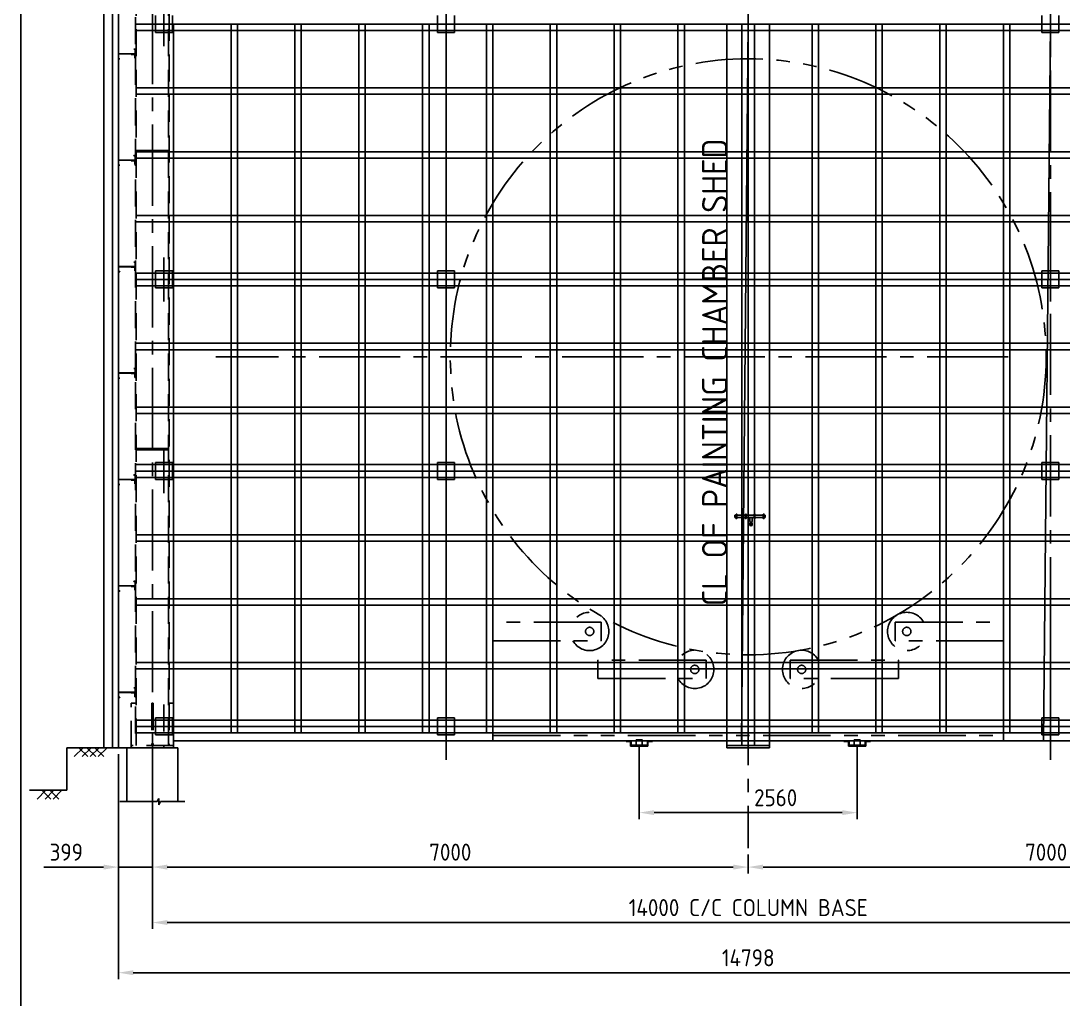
# Model space of a CAD drawing. Header units: millimetres. Extents: x -66 to 3621, y -1 to 3307.
# Drawn here: x 2287.7 to 2532.6, y 2918.2 to 3148 of the extents above; entities that cross this region are included whole.
import ezdxf

# ---------------------------------------------------------------- set-up
doc = ezdxf.new("R2010")
doc.units = ezdxf.units.MM
for name, pattern in [('CENTER2', [28.575, 19.05, -3.175, 3.175, -3.175]), ('DASHED2', [9.525, 6.35, -3.175]), ('PHANTOM2', [31.75, 15.875, -3.175, 3.175, -3.175, 3.175, -3.175])]:
    doc.linetypes.add(name, pattern=pattern)
doc.styles.add('ACISOTS', font='isocp.shx')
doc.styles.get("Standard").update_dxf_attribs({"font": 'arial.ttf'})
doc.dimstyles.new('ISO-25', dxfattribs={"dimtxt": 4, "dimasz": 3.5, "dimexe": 1.5, "dimexo": 1.5, "dimgap": 1.5, "dimtad": 1, "dimtxsty": 'Standard', "dimcen": 0, "dimadec": 0, "dimazin": 0, "dimtfac": 1, "dimtmove": 0, "dimatfit": 3, "dimfxl": 1, "dimarcsym": 0})

# ---------------------------------------------------------------- blocks, each defined once
blk = doc.blocks.new('*D6216')
at = {"color": 0, "lineweight": -2}
for p, q in [((2318.56, 2969.06), (2318.56, 2934.72)), ((2598.56, 2960.23), (2598.56, 2934.72)), ((2322.06, 2936.22), (2595.06, 2936.22))]:
    blk.add_line(p, q, dxfattribs=at)
at = {"color": 0}
for points in [[(2322.06, 2936.8), (2322.06, 2935.64), (2318.56, 2936.22)], [(2595.06, 2935.64), (2595.06, 2936.8), (2598.56, 2936.22)]]:
    blk.add_solid(points, dxfattribs=at)
at = {"layer": 'Defpoints', "color": 0}
for p in [(2318.56, 2970.56), (2598.56, 2961.73), (2598.56, 2936.22)]:
    blk.add_point(p, dxfattribs=at)
at = {"color": 0, "insert": (2458.56, 2939.72), "char_height": 4, "attachment_point": 5, "style": 'ACISOTS'}
blk.add_mtext('14000 C/C COLUMN BASE', dxfattribs=at)
blk = doc.blocks.new('*D6219')
at = {"color": 0, "lineweight": -2}
for p, q in [((2598.56, 2960.23), (2598.56, 2947.75)), ((2458.56, 2952.22), (2458.56, 2947.75)), ((2462.06, 2949.25), (2595.06, 2949.25))]:
    blk.add_line(p, q, dxfattribs=at)
at = {"color": 0}
for points in [[(2462.06, 2949.83), (2462.06, 2948.66), (2458.56, 2949.25)], [(2595.06, 2948.66), (2595.06, 2949.83), (2598.56, 2949.25)]]:
    blk.add_solid(points, dxfattribs=at)
at = {"layer": 'Defpoints', "color": 0}
for p in [(2598.56, 2961.73), (2458.56, 2953.72), (2598.56, 2949.25)]:
    blk.add_point(p, dxfattribs=at)
at = {"color": 0, "insert": (2528.56, 2952.75), "char_height": 4, "attachment_point": 5, "style": 'ACISOTS'}
blk.add_mtext('7000', dxfattribs=at)
blk = doc.blocks.new('*D6220')
at = {"color": 0, "lineweight": -2}
for p, q in [((2318.56, 2969.06), (2318.56, 2947.75)), ((2458.56, 2952.22), (2458.56, 2947.75)), ((2455.06, 2949.25), (2322.06, 2949.25))]:
    blk.add_line(p, q, dxfattribs=at)
at = {"color": 0}
for points in [[(2322.06, 2949.83), (2322.06, 2948.66), (2318.56, 2949.25)], [(2455.06, 2948.66), (2455.06, 2949.83), (2458.56, 2949.25)]]:
    blk.add_solid(points, dxfattribs=at)
at = {"layer": 'Defpoints', "color": 0}
for p in [(2318.56, 2970.56), (2458.56, 2953.72), (2318.56, 2949.25)]:
    blk.add_point(p, dxfattribs=at)
at = {"color": 0, "insert": (2388.56, 2952.75), "char_height": 4, "attachment_point": 5, "style": 'ACISOTS'}
blk.add_mtext('7000', dxfattribs=at)
blk = doc.blocks.new('*D6221')
at = {"color": 0, "lineweight": -2}
for p, q in [((2432.96, 2977.62), (2432.96, 2960.54)), ((2484.16, 2977.62), (2484.16, 2960.54)), ((2436.46, 2962.04), (2480.66, 2962.04))]:
    blk.add_line(p, q, dxfattribs=at)
at = {"color": 0}
for points in [[(2436.46, 2962.62), (2436.46, 2961.46), (2432.96, 2962.04)], [(2480.66, 2961.46), (2480.66, 2962.62), (2484.16, 2962.04)]]:
    blk.add_solid(points, dxfattribs=at)
at = {"layer": 'Defpoints', "color": 0}
for p in [(2432.96, 2979.12), (2484.16, 2979.12), (2484.16, 2962.04)]:
    blk.add_point(p, dxfattribs=at)
at = {"color": 0, "insert": (2465.01, 2965.54), "char_height": 4, "attachment_point": 5, "style": 'ACISOTS'}
blk.add_mtext('2560', dxfattribs=at)
blk = doc.blocks.new('*D6222')
at = {"color": 0, "lineweight": -2}
for p, q in [((2460.06, 3197.28), (2643.45, 3197.28)), ((2641.95, 2980.78), (2641.95, 3193.78)), ((2623.25, 2977.28), (2643.45, 2977.28))]:
    blk.add_line(p, q, dxfattribs=at)
at = {"color": 0}
for points in [[(2642.54, 3193.78), (2641.37, 3193.78), (2641.95, 3197.28)], [(2641.37, 2980.78), (2642.54, 2980.78), (2641.95, 2977.28)]]:
    blk.add_solid(points, dxfattribs=at)
at = {"layer": 'Defpoints', "color": 0}
for p in [(2458.56, 3197.28), (2641.95, 3197.28), (2621.75, 2977.28)]:
    blk.add_point(p, dxfattribs=at)
at = {"color": 0, "insert": (2638.45, 3087.28), "char_height": 4, "attachment_point": 5, "rotation": 90, "style": 'ACISOTS'}
blk.add_mtext('11000', dxfattribs=at)
blk = doc.blocks.new('A$7E9510B2D7BB')
at = {"color": 4}
for p, q in [((61, 200), (0, 200)), ((0, 200), (0, 183)), ((0, 183), (1.8, 183)), ((1.8, 183), (1.8, 198.2)), ((59.2, 198.2), (1.8, 198.2)), ((59.2, 198.2), (59.2, 0)), ((61, 200), (61, 1.8)), ((59.2, 0), (114.2, 0)), ((61, 1.8), (112.4, 1.8)), ((112.4, 1.8), (112.4, 17)), ((112.4, 17), (114.2, 17)), ((114.2, 0), (114.2, 17))]:
    blk.add_line(p, q, dxfattribs=at)
blk = doc.blocks.new('A$7E96CD2D2E318')
for p, q in [((0, 1), (0, 0)), ((0, 1), (0.12, 1)), ((0, 0), (1, 0)), ((0.12, 1), (0.12, 0.12)), ((1, 0.12), (0.12, 0.12)), ((1, 0), (1, 0.12))]:
    blk.add_line(p, q)
blk = doc.blocks.new('A$7E96DB8213A1')
for p, q in [((0, 1.99), (0.27, 1.99)), ((0, 1.99), (0, 1.59)), ((0.39, 1.99), (2.03, 1.99)), ((2.15, 1.99), (3.68, 1.99)), ((3.8, 1.99), (5.37, 1.99)), ((5.5, 1.99), (5.71, 1.99)), ((5.71, 1.99), (5.71, 1.59)), ((0.27, 1.59), (0, 1.59)), ((2.03, 1.59), (0.39, 1.59)), ((3.68, 1.59), (2.15, 1.59)), ((2.85, 1.59), (2.85, 0.85)), ((2.85, 0.85), (2.89, 0.83)), ((2.85, 0.53), (2.89, 0.55)), ((2.85, 0.53), (2.85, 0.18)), ((2.85, 0.18), (2.96, 0)), ((2.89, 0.83), (2.89, 0.55)), ((2.96, 0), (3.17, 0)), ((3.28, 0.18), (3.17, 0)), ((3.28, 0.85), (3.24, 0.83)), ((3.24, 0.83), (3.24, 0.55)), ((3.28, 0.53), (3.24, 0.55)), ((3.28, 1.59), (3.28, 0.85)), ((3.28, 0.53), (3.28, 0.18)), ((5.37, 1.59), (3.8, 1.59)), ((5.71, 1.59), (5.5, 1.59))]:
    blk.add_line(p, q)
for points in [[(0.27, 2.21), (0.39, 2.21), (0.39, 1.36), (0.27, 1.36)], [(2.03, 2.21), (2.15, 2.21), (2.15, 1.36), (2.03, 1.36)], [(3.68, 2.21), (3.8, 2.21), (3.8, 1.36), (3.68, 1.36)], [(5.37, 2.21), (5.5, 2.21), (5.5, 1.36), (5.37, 1.36)], [(3.04, 0.39), (3.09, 0.39), (3.09, 0.06), (3.04, 0.06)]]:
    blk.add_lwpolyline(points, close=True)
blk = doc.blocks.new('*D6231')
at = {"color": 0, "lineweight": -2}
for p, q in [((2310.58, 2975.78), (2310.58, 2922.94)), ((2606.54, 2975.78), (2606.54, 2922.94)), ((2603.04, 2924.44), (2314.08, 2924.44))]:
    blk.add_line(p, q, dxfattribs=at)
at = {"color": 0}
for points in [[(2314.08, 2925.02), (2314.08, 2923.86), (2310.58, 2924.44)], [(2603.04, 2923.86), (2603.04, 2925.02), (2606.54, 2924.44)]]:
    blk.add_solid(points, dxfattribs=at)
at = {"layer": 'Defpoints', "color": 0}
for p in [(2310.58, 2977.28), (2606.54, 2977.28), (2310.58, 2924.44)]:
    blk.add_point(p, dxfattribs=at)
at = {"color": 0, "insert": (2458.56, 2927.94), "char_height": 4, "attachment_point": 5, "style": 'ACISOTS'}
blk.add_mtext('14798', dxfattribs=at)
blk = doc.blocks.new('*D6232')
at = {"color": 0, "lineweight": -2}
for p, q in [((2310.58, 2975.78), (2310.58, 2947.75)), ((2318.56, 2960.23), (2318.56, 2947.75)), ((2307.08, 2949.25), (2293.08, 2949.25)), ((2318.56, 2949.25), (2310.58, 2949.25)), ((2322.06, 2949.25), (2325.56, 2949.25))]:
    blk.add_line(p, q, dxfattribs=at)
at = {"color": 0}
for points in [[(2307.08, 2948.66), (2307.08, 2949.83), (2310.58, 2949.25)], [(2322.06, 2949.83), (2322.06, 2948.66), (2318.56, 2949.25)]]:
    blk.add_solid(points, dxfattribs=at)
at = {"layer": 'Defpoints', "color": 0}
for p in [(2310.58, 2977.28), (2318.56, 2961.73), (2310.58, 2949.25)]:
    blk.add_point(p, dxfattribs=at)
at = {"color": 0, "insert": (2298.33, 2952.75), "char_height": 4, "attachment_point": 5, "style": 'ACISOTS'}
blk.add_mtext('399', dxfattribs=at)
blk = doc.blocks.new('A$7E9AD11102A1F8')
for p, q in [((1.66, 0.77), (1.66, 13.43)), ((13.66, 0.77), (13.66, 13.43)), ((0, 0.77), (8.77, 0.77)), ((8.77, 0.77), (9.18, 1.53)), ((9.18, 1.53), (9.18, 0)), ((9.58, 0.77), (9.18, 0)), ((9.58, 0.77), (15.32, 0.77))]:
    blk.add_line(p, q)

msp = doc.modelspace()

# ---------------------------------------------------------------- linework, layer by layer
for p, q in [((2287.6571, 3299.33669), (2287.6571, 2722.33669)), ((2307.17649, 3175.38923), (2307.17649, 2977.27745)), ((2309.17649, 3175.38923), (2309.17649, 2977.27745)), ((2309.17649, 3175.28923), (2309.17649, 2977.27745)), ((2310.57649, 3175.34935), (2310.57649, 2977.27745)), ((2321.28649, 3152.45143), (2321.28649, 3142.10347)), ((2387.55649, 3153.67597), (2387.55649, 3140.10347)), ((2529.55649, 3153.67597), (2529.55649, 3140.10347)), ((2314.57649, 3147.27745), (2602.36449, 3147.27745)), ((2319.28649, 3149.27745), (2319.28649, 3145.27745)), ((2319.28649, 3147.27745), (2323.28649, 3147.27745)), ((2323.28649, 3149.27745), (2323.28649, 3145.27745)), ((2323.55649, 2977.27745), (2323.55649, 3147.27745)), ((2337.05649, 2980.77745), (2337.05649, 3147.27745)), ((2338.55649, 2980.77745), (2338.55649, 3147.27745)), ((2352.05649, 2980.77745), (2352.05649, 3147.27745)), ((2353.55649, 2980.77745), (2353.55649, 3147.27745)), ((2367.05649, 2980.77745), (2367.05649, 3147.27745)), ((2368.55649, 2980.77745), (2368.55649, 3147.27745)), ((2382.05649, 2980.77745), (2382.05649, 3147.27745)), ((2383.55649, 2980.77745), (2383.55649, 3147.27745)), ((2385.55649, 3149.27745), (2385.55649, 3145.27745)), ((2385.55649, 3147.27745), (2389.55649, 3147.27745)), ((2389.55649, 3149.27745), (2389.55649, 3145.27745)), ((2397.05649, 2980.77745), (2397.05649, 3147.27745)), ((2398.55649, 2980.77745), (2398.55649, 3147.27745)), ((2412.05649, 2980.77745), (2412.05649, 3147.27745)), ((2413.55649, 2980.77745), (2413.55649, 3147.27745)), ((2427.05649, 2980.77745), (2427.05649, 3147.27745)), ((2428.55649, 2980.77745), (2428.55649, 3147.27745)), ((2442.05649, 2980.77745), (2442.05649, 3147.27745)), ((2443.55649, 2980.77745), (2443.55649, 3147.27745)), ((2453.55649, 3147.27745), (2453.55649, 2977.27745)), ((2453.55649, 3147.27745), (2453.55649, 2977.27745)), ((2457.05649, 2977.77745), (2457.05649, 3147.27745)), ((2460.05649, 2977.77745), (2460.05649, 3147.27745)), ((2463.55649, 3147.27745), (2463.55649, 2977.27745)), ((2473.55649, 2980.77745), (2473.55649, 3147.27745)), ((2475.05649, 2980.77745), (2475.05649, 3147.27745)), ((2488.55649, 2980.77745), (2488.55649, 3147.27745)), ((2490.05649, 2980.77745), (2490.05649, 3147.27745)), ((2503.55649, 2980.77745), (2503.55649, 3147.27745)), ((2505.05649, 2980.77745), (2505.05649, 3147.27745)), ((2518.55649, 2980.77745), (2518.55649, 3147.27745)), ((2520.05649, 2980.77745), (2520.05649, 3147.27745)), ((2527.55649, 3149.27745), (2527.55649, 3145.27745)), ((2531.55649, 3147.27745), (2527.55649, 3147.27745)), ((2531.55649, 3149.27745), (2531.55649, 3145.27745)), ((2314.57649, 3145.77745), (2602.36449, 3145.77745)), ((2319.28649, 3145.27745), (2323.28649, 3145.27745)), ((2385.55649, 3145.27745), (2389.55649, 3145.27745)), ((2531.55649, 3145.27745), (2527.55649, 3145.27745)), ((2314.57649, 3132.27745), (2602.36449, 3132.27745)), ((2314.57649, 3130.77745), (2602.36449, 3130.77745)), ((2322.36449, 3117.59745), (2314.74849, 3117.59745)), ((2314.57649, 3117.27745), (2602.36449, 3117.27745)), ((2314.57649, 3115.77745), (2602.36449, 3115.77745)), ((2322.36449, 3117.27745), (2314.74849, 3117.27745)), ((2314.57649, 3102.27745), (2602.36449, 3102.27745)), ((2314.57649, 3100.77745), (2602.36449, 3100.77745)), ((2387.55649, 3097.36213), (2387.55649, 3083.78963)), ((2529.55649, 3095.67597), (2529.55649, 3082.10347)), ((2321.28649, 3092.45143), (2321.28649, 3082.10347)), ((2314.57649, 3088.77745), (2602.36449, 3088.77745)), ((2319.28649, 3089.27745), (2319.28649, 3085.27745)), ((2319.28649, 3089.27745), (2323.28649, 3089.27745)), ((2323.28649, 3089.27745), (2323.28649, 3085.27745)), ((2385.55649, 3089.27745), (2385.55649, 3085.27745)), ((2385.55649, 3089.27745), (2389.55649, 3089.27745)), ((2389.55649, 3089.27745), (2389.55649, 3085.27745)), ((2531.55649, 3089.27745), (2527.55649, 3089.27745)), ((2527.55649, 3089.27745), (2527.55649, 3085.27745)), ((2531.55649, 3089.27745), (2531.55649, 3085.27745)), ((2314.57649, 3087.27745), (2602.36449, 3087.27745)), ((2314.57649, 3085.77745), (2602.36449, 3085.77745)), ((2319.28649, 3087.27745), (2323.28649, 3087.27745)), ((2385.55649, 3087.27745), (2389.55649, 3087.27745)), ((2531.55649, 3087.27745), (2527.55649, 3087.27745)), ((2319.28649, 3085.27745), (2323.28649, 3085.27745)), ((2385.55649, 3085.27745), (2389.55649, 3085.27745)), ((2531.55649, 3085.27745), (2527.55649, 3085.27745)), ((2314.57649, 3072.27745), (2602.36449, 3072.27745)), ((2314.57649, 3070.77745), (2602.36449, 3070.77745)), ((2314.57649, 3057.27745), (2602.36449, 3057.27745)), ((2314.57649, 3055.77745), (2602.36449, 3055.77745)), ((2387.55649, 3050.67597), (2387.55649, 3037.10347)), ((2529.55649, 3050.67597), (2529.55649, 3037.10347)), ((2322.36449, 3047.59745), (2314.74849, 3047.59745)), ((2322.36449, 3047.27745), (2314.74849, 3047.27745)), ((2321.28649, 3047.45143), (2321.28649, 3037.10347)), ((2319.28649, 3044.27745), (2319.28649, 3040.27745)), ((2319.28649, 3044.27745), (2323.28649, 3044.27745)), ((2323.28649, 3044.27745), (2323.28649, 3040.27745)), ((2385.55649, 3044.27745), (2385.55649, 3040.27745)), ((2385.55649, 3044.27745), (2389.55649, 3044.27745)), ((2389.55649, 3044.27745), (2389.55649, 3040.27745)), ((2531.55649, 3044.27745), (2527.55649, 3044.27745)), ((2527.55649, 3044.27745), (2527.55649, 3040.27745)), ((2531.55649, 3044.27745), (2531.55649, 3040.27745)), ((2314.57649, 3043.77745), (2602.36449, 3043.77745)), ((2314.57649, 3042.27745), (2602.36449, 3042.27745)), ((2319.28649, 3042.27745), (2323.28649, 3042.27745)), ((2385.55649, 3042.27745), (2389.55649, 3042.27745)), ((2531.55649, 3042.27745), (2527.55649, 3042.27745)), ((2314.57649, 3040.77745), (2602.36449, 3040.77745)), ((2319.28649, 3040.27745), (2323.28649, 3040.27745)), ((2385.55649, 3040.27745), (2389.55649, 3040.27745)), ((2531.55649, 3040.27745), (2527.55649, 3040.27745)), ((2314.57649, 3027.27745), (2602.36449, 3027.27745)), ((2314.57649, 3025.77745), (2602.36449, 3025.77745)), ((2314.57649, 3012.27745), (2602.36449, 3012.27745)), ((2314.57649, 3010.77745), (2602.36449, 3010.77745)), ((2387.55649, 3005.67597), (2387.55649, 2992.10347)), ((2529.55649, 3005.67597), (2529.55649, 2992.10347)), ((2314.57649, 2997.27745), (2602.36449, 2997.27745)), ((2314.57649, 2995.77745), (2602.36449, 2995.77745)), ((2314.57649, 2983.77745), (2566.18371, 2983.77745)), ((2385.55649, 2984.27745), (2385.55649, 2980.27745)), ((2385.55649, 2984.27745), (2389.55649, 2984.27745)), ((2389.55649, 2984.27745), (2389.55649, 2980.27745)), ((2531.55649, 2984.27745), (2527.55649, 2984.27745)), ((2527.55649, 2984.27745), (2527.55649, 2980.27745)), ((2531.55649, 2984.27745), (2531.55649, 2980.27745)), ((2314.57649, 2982.27745), (2566.18371, 2982.27745)), ((2314.57649, 2980.77745), (2566.18371, 2980.77745)), ((2385.55649, 2982.27745), (2389.55649, 2982.27745)), ((2531.55649, 2982.27745), (2527.55649, 2982.27745)), ((2323.55649, 2978.87745), (2593.55649, 2978.87745)), ((2385.55649, 2980.27745), (2389.55649, 2980.27745)), ((2429.85649, 2978.87745), (2431.05649, 2978.87745)), ((2429.85649, 2978.87745), (2429.85649, 2978.75745)), ((2429.85649, 2978.75745), (2430.93649, 2978.75745)), ((2430.93649, 2977.67745), (2430.93649, 2978.75745)), ((2431.05649, 2978.87745), (2431.05649, 2977.67745)), ((2436.05649, 2978.87745), (2434.85649, 2978.87745)), ((2434.85649, 2978.87745), (2434.85649, 2977.67745)), ((2434.97649, 2977.67745), (2434.97649, 2978.75745)), ((2436.05649, 2978.75745), (2434.97649, 2978.75745)), ((2436.05649, 2978.87745), (2436.05649, 2978.75745)), ((2481.05649, 2978.87745), (2482.25649, 2978.87745)), ((2481.05649, 2978.87745), (2481.05649, 2978.75745)), ((2481.05649, 2978.75745), (2482.13649, 2978.75745)), ((2482.13649, 2977.67745), (2482.13649, 2978.75745)), ((2482.25649, 2978.87745), (2482.25649, 2977.67745)), ((2487.25649, 2978.87745), (2486.05649, 2978.87745)), ((2486.05649, 2978.87745), (2486.05649, 2977.67745)), ((2486.17649, 2977.67745), (2486.17649, 2978.75745)), ((2487.25649, 2978.75745), (2486.17649, 2978.75745)), ((2487.25649, 2978.87745), (2487.25649, 2978.75745)), ((2531.55649, 2980.27745), (2527.55649, 2980.27745)), ((2324.55649, 2977.27745), (2298.43383, 2977.27745)), ((2298.43383, 2977.27745), (2298.43383, 2967.27745)), ((2302.26224, 2977.27745), (2300.18042, 2975.19564)), ((2301.31555, 2977.27745), (2303.39736, 2975.19564)), ((2304.14173, 2977.27745), (2302.05991, 2975.19564)), ((2303.19503, 2977.27745), (2305.27685, 2975.19564)), ((2306.02122, 2977.27745), (2303.9394, 2975.19564)), ((2305.07452, 2977.27745), (2307.15634, 2975.19564)), ((2307.9007, 2977.27745), (2305.81889, 2975.19564)), ((2430.93649, 2977.67745), (2434.97649, 2977.67745)), ((2434.85649, 2977.91745), (2431.05649, 2977.91745)), ((2434.85649, 2977.67745), (2434.85649, 2977.91745)), ((2463.55649, 2977.77745), (2453.55649, 2977.77745)), ((2453.55649, 2977.27745), (2463.55649, 2977.27745)), ((2482.13649, 2977.67745), (2486.17649, 2977.67745)), ((2486.05649, 2977.91745), (2482.25649, 2977.91745)), ((2486.05649, 2977.67745), (2486.05649, 2977.91745)), ((2298.43383, 2967.27745), (2289.7213, 2967.27745)), ((2293.54971, 2967.27745), (2291.46789, 2965.19564)), ((2292.60302, 2967.27745), (2294.68483, 2965.19564)), ((2295.4292, 2967.27745), (2293.34738, 2965.19564)), ((2294.4825, 2967.27745), (2296.56432, 2965.19564)), ((2297.30869, 2967.27745), (2295.22687, 2965.19564))]:
    msp.add_line(p, q)
at = {"linetype": 'CENTER2'}
for p, q in [((2458.55649, 3220.83913), (2458.55649, 2953.71577)), ((2318.55649, 2961.72663), (2318.55649, 3187.30137)), ((2458.55649, 2974.42961), (2458.55649, 3160.60529)), ((2387.55649, 2974.42961), (2387.55649, 3147.27745)), ((2387.55649, 2974.42961), (2387.55649, 3147.27745)), ((2529.55649, 2974.42961), (2529.55649, 3147.27745)), ((2519.64433, 3069.11745), (2333.46865, 3069.11745))]:
    msp.add_line(p, q, dxfattribs=at)
at = {"color": 3, "linetype": 'CENTER2'}
msp.add_line((2318.55649, 2961.72663), (2318.55649, 3187.30137), dxfattribs=at)
at = {"color": 2, "linetype": 'DASHED2'}
for p, q in [((2314.57649, 3177.45934), (2314.57649, 2977.77745)), ((2314.74849, 2977.77745), (2314.74849, 3177.15493)), ((2322.36449, 2977.77745), (2322.36449, 3177.9158)), ((2322.53649, 3178.25458), (2322.53649, 2977.77745)), ((2313.55649, 2977.27745), (2313.55649, 2987.77745)), ((2314.57649, 2987.77745), (2313.55649, 2987.77745)), ((2318.39649, 2987.77745), (2318.39649, 2977.77745)), ((2318.71649, 2987.77745), (2318.39649, 2987.77745)), ((2318.71649, 2987.77745), (2318.71649, 2977.77745)), ((2322.53649, 2987.77745), (2323.55649, 2987.77745)), ((2321.28649, 2987.45143), (2321.28649, 2977.10347)), ((2319.28649, 2984.27745), (2319.28649, 2980.27745)), ((2319.28649, 2984.27745), (2323.28649, 2984.27745)), ((2323.28649, 2984.27745), (2323.28649, 2980.27745)), ((2319.28649, 2982.27745), (2323.28649, 2982.27745)), ((2319.28649, 2980.27745), (2323.28649, 2980.27745)), ((2323.55649, 2977.77745), (2313.55649, 2977.77745))]:
    msp.add_line(p, q, dxfattribs=at)
at = {"color": 6, "linetype": 'PHANTOM2'}
for p, q in [((2398.55649, 2978.87745), (2398.55649, 3005.17099)), ((2518.55649, 2978.87745), (2518.55649, 3005.17099)), ((2398.55649, 2980.11745), (2518.55649, 2980.11745))]:
    msp.add_line(p, q, dxfattribs=at)
for points in [[(2387.55649, 3147.27745), (2458.55649, 3147.27745), (2458.55649, 2978.87745), (2387.55649, 2978.87745)], [(2529.55649, 3147.27745), (2458.55649, 3147.27745), (2456.95649, 2978.87745), (2527.95649, 2978.87745)], [(2433.65649, 2977.91745), (2432.25649, 2977.91745), (2432.25649, 2979.11745), (2433.65649, 2979.11745)], [(2484.85649, 2977.91745), (2483.45649, 2977.91745), (2483.45649, 2979.11745), (2484.85649, 2979.11745)]]:
    msp.add_lwpolyline(points, close=True)
for points in [[(2424.02476, 3002.42613), (2424.02476, 3006.77099), (2398.55649, 3006.77099), (2398.55649, 3002.42613)], [(2493.08822, 3002.42613), (2493.08822, 3006.77099), (2518.55649, 3006.77099), (2518.55649, 3002.42613)], [(2448.71414, 2993.51151), (2448.71414, 2997.85637), (2423.24587, 2997.85637), (2423.24587, 2993.51151)], [(2468.39884, 2993.51151), (2468.39884, 2997.85637), (2493.8671, 2997.85637), (2493.8671, 2993.51151)]]:
    msp.add_lwpolyline(points, close=True, dxfattribs=at)
for centre, radius in [((2458.55649, 3069.11745), 70), ((2421.30649, 3004.59856), 0.97164), ((2495.80649, 3004.59856), 0.97164), ((2445.99587, 2995.68394), 0.97164), ((2471.1171, 2995.68394), 0.97164)]:
    msp.add_circle(centre, radius, dxfattribs=at)
for centre, start, end in [((2421.30649, 3004.59856), 208.8659693, 151.1340307), ((2495.80649, 3004.59856), 28.8659693, 331.1340307), ((2445.99587, 2995.68394), 208.8659693, 151.1340307), ((2471.1171, 2995.68394), 28.8659693, 331.1340307)]:
    msp.add_arc(centre, 4.5, start, end, dxfattribs=at)

# ---------------------------------------------------------------- block references
at = {"xscale": 0.02, "yscale": 0.02, "zscale": 0.02, "rotation": 90.00000000000001}
for p in [(2314.57649, 3139.09345), (2314.57649, 3114.09345), (2314.57649, 3089.09345), (2314.57649, 3064.09345), (2314.57649, 3039.09345), (2314.57649, 3014.09345), (2314.57649, 2989.09345)]:
    msp.add_blockref('A$7E9510B2D7BB', p, dxfattribs=at)
at = {"rotation": 180}
for p in [(2314.57649, 3140.27745), (2314.57649, 3115.27745), (2314.57649, 3090.27745), (2314.57649, 3065.27745), (2314.57649, 3040.27745), (2314.57649, 3015.27745), (2314.57649, 2990.27745)]:
    msp.add_blockref('A$7E96CD2D2E318', p, dxfattribs=at)
at = {"xscale": 1.25, "yscale": 1.25, "zscale": 1.25}
msp.add_blockref('A$7E96DB8213A1', (2455.37838, 3029.39278), dxfattribs=at)
msp.add_blockref('A$7E9AD11102A1F8', (2310.89553, 2963.85191))

# ---------------------------------------------------------------- texts
at = {"insert": (2450.71159, 3065.44798), "char_height": 6, "attachment_point": 5, "rotation": 90, "style": 'ACISOTS'}
msp.add_mtext('CL OF PAINTING CHAMBER SHED', dxfattribs=at)

# ---------------------------------------------------------------- dimensions: what is measured, and where the dimension line sits
dim = msp.add_linear_dim(base=(2641.9543, 3197.27745), p1=(2621.75125, 2977.27745), p2=(2458.55649, 3197.27745), angle=90, dimstyle='ISO-25', override={"dimtxt": 4, "dimlfac": 50, "dimtxsty": 'ACISOTS'})
dim.commit()
dim.dimension.update_dxf_attribs({"geometry": '*D6222', "text_midpoint": (2641.9543, 3087.27745), "dimtype": 160})
for base, p1, p2, picture, middle in [((2484.15649, 2962.03967), (2432.95649, 2979.11745), (2484.15649, 2979.11745), '*D6221', (2465.01021, 2962.03967)), ((2310.57649, 2924.43967), (2606.53649, 2977.27745), (2310.57649, 2977.27745), '*D6231', (2458.55649, 2924.43967))]:
    dim = msp.add_linear_dim(base=base, p1=p1, p2=p2, dimstyle='ISO-25', override={"dimtxt": 4, "dimlfac": 50, "dimtxsty": 'ACISOTS'})
    dim.commit()
    dim.dimension.update_dxf_attribs({"geometry": picture, "text_midpoint": middle, "dimtype": 160})
for base, p1, p2, picture, middle in [((2310.57649, 2949.24724), (2318.55649, 2961.72663), (2310.57649, 2977.27745), '*D6232', (2298.3258, 2952.74724)), ((2318.55649, 2949.24724), (2458.55649, 2953.71577), (2318.55649, 2970.56338), '*D6220', (2388.55649, 2952.74724)), ((2598.55649, 2949.24724), (2458.55649, 2953.71577), (2598.55649, 2961.72663), '*D6219', (2528.55649, 2952.74724))]:
    dim = msp.add_linear_dim(base=base, p1=p1, p2=p2, dimstyle='ISO-25', override={"dimtxt": 4, "dimlfac": 50, "dimtxsty": 'ACISOTS'})
    dim.commit()
    dim.dimension.update_dxf_attribs({"geometry": picture, "text_midpoint": middle})
dim = msp.add_linear_dim(base=(2598.55649, 2936.22147), p1=(2318.55649, 2970.56338), p2=(2598.55649, 2961.72663), text='<> C/C COLUMN BASE', dimstyle='ISO-25', override={"dimtxt": 4, "dimlfac": 50, "dimtxsty": 'ACISOTS'})
dim.commit()
dim.dimension.update_dxf_attribs({"geometry": '*D6216', "text_midpoint": (2458.55649, 2936.22147), "dimtype": 160})

doc.saveas('drawing.dxf')
